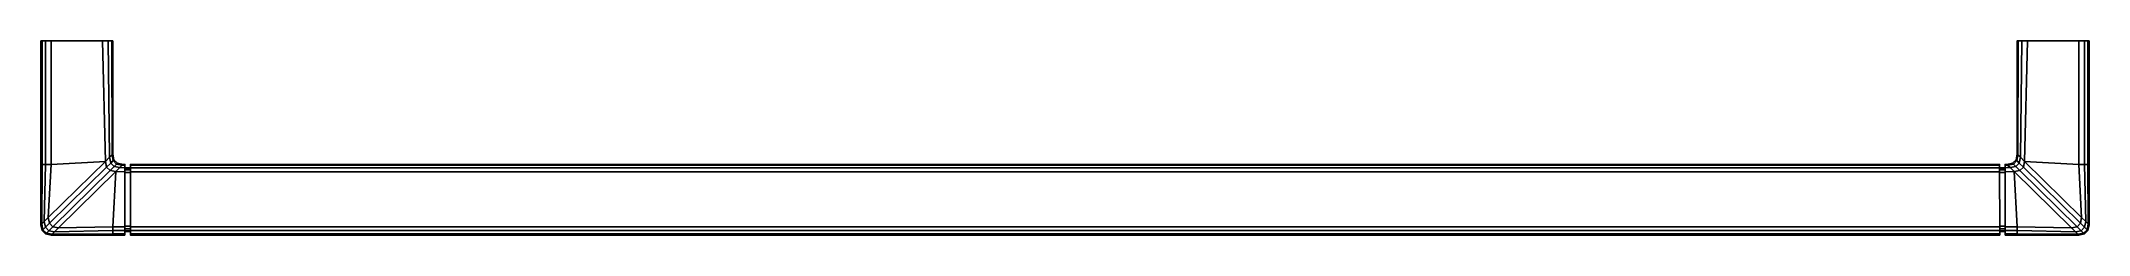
# Model space of a CAD drawing. Extents: x -149 to 149, y -28 to 0.
import ezdxf

# ---------------------------------------------------------------- set-up
doc = ezdxf.new("R2010")
doc.units = 0
doc.layers.add('METAL', color=14, linetype='CONTINUOUS')
doc.layers.add('METAL_2', color=82, linetype='CONTINUOUS')

msp = doc.modelspace()

# ---------------------------------------------------------------- linework, layer by layer
at = {"layer": 'METAL'}
for points in [[(-135.99, -18.74, 4.41), (-136.79, -18.74, 4.41), (-136.8, -19.13, 4.49), (-135.99, -19.13, 4.49)], [(-135.99, -19.13, -4.5), (-136.8, -19.13, -4.5), (-136.79, -18.74, -4.42), (-135.99, -18.74, -4.42)], [(-135.99, -19.13, 4.49), (-136.8, -19.13, 4.49), (-136.8, -26.98, 4.49), (-135.99, -26.98, 4.49)], [(-135.99, -26.98, -4.51), (-136.8, -26.98, -4.51), (-136.8, -19.13, -4.5), (-135.99, -19.13, -4.5)], [(-135.98, -18.47, -3.46), (-136.79, -18.47, -3.46), (-136.79, -18.47, 3.45), (-135.98, -18.47, 3.45)], [(-135.98, -18.56, -4.14), (-136.79, -18.56, -4.15), (-136.79, -18.47, -3.46), (-135.98, -18.47, -3.46)], [(-135.98, -18.47, 3.45), (-136.79, -18.47, 3.45), (-136.79, -18.56, 4.13), (-135.98, -18.56, 4.13)], [(-135.98, -18.56, 4.13), (-136.79, -18.56, 4.13), (-136.79, -18.74, 4.41), (-135.99, -18.74, 4.41)], [(-135.99, -18.74, -4.42), (-136.79, -18.74, -4.42), (-136.79, -18.56, -4.15), (-135.98, -18.56, -4.14)], [(-135.98, -18.46, -4.83), (-135.99, -18.74, -4.42), (-135.98, -18.56, -4.14), (-135.98, -18.1, -4.33)], [(-135.98, -18.1, 4.32), (-135.98, -18.56, 4.13), (-135.99, -18.74, 4.41), (-135.98, -18.46, 4.82)], [(-135.98, -18.46, 4.82), (-135.99, -19.07, 4.98), (136.08, -19.07, 4.98), (136.08, -18.46, 4.82)], [(-135.99, -19.07, -5), (-135.98, -18.46, -4.83), (136.08, -18.46, -4.83), (136.08, -19.07, -5)], [(-135.99, -19.07, -5), (-135.99, -19.13, -4.5), (-135.99, -18.74, -4.42), (-135.98, -18.46, -4.83)], [(-135.98, -18.46, 4.82), (-135.99, -18.74, 4.41), (-135.99, -19.13, 4.49), (-135.99, -19.07, 4.98)], [(-135.99, -19.07, 4.98), (-135.99, -27.05, 4.98), (136.09, -27.05, 4.98), (136.08, -19.07, 4.98)], [(-135.99, -27.05, -5), (-135.99, -19.07, -5), (136.08, -19.07, -5), (136.09, -27.05, -5)], [(-135.99, -27.05, -5), (-135.99, -26.98, -4.51), (-135.99, -19.13, -4.5), (-135.99, -19.07, -5)], [(-135.99, -19.07, 4.98), (-135.99, -19.13, 4.49), (-135.99, -26.98, 4.49), (-135.99, -27.05, 4.98)], [(136.08, -17.97, 3.48), (-135.98, -17.97, 3.48), (-135.98, -18.1, 4.32), (136.08, -18.1, 4.32)], [(-135.98, -17.97, 3.48), (136.08, -17.97, 3.48), (136.08, -17.97, -3.5), (-135.98, -17.97, -3.5)], [(-135.98, -17.97, -3.5), (136.08, -17.97, -3.5), (136.08, -18.1, -4.33), (-135.98, -18.1, -4.33)], [(-135.98, -18.1, -4.33), (-135.98, -18.56, -4.14), (-135.98, -18.47, -3.46), (-135.98, -17.97, -3.5)], [(-135.98, -17.97, -3.5), (-135.98, -18.47, -3.46), (-135.98, -18.47, 3.45), (-135.98, -17.97, 3.48)], [(-135.98, -17.97, 3.48), (-135.98, -18.47, 3.45), (-135.98, -18.56, 4.13), (-135.98, -18.1, 4.32)], [(-135.98, -18.1, 4.32), (-135.98, -18.46, 4.82), (136.08, -18.46, 4.82), (136.08, -18.1, 4.32)], [(-135.98, -18.1, -4.33), (136.08, -18.1, -4.33), (136.08, -18.46, -4.83), (-135.98, -18.46, -4.83)], [(136.08, -18.1, -4.33), (136.08, -17.97, -3.5), (136.08, -18.47, -3.46), (136.08, -18.56, -4.14)], [(136.08, -17.97, -3.5), (136.08, -17.97, 3.48), (136.08, -18.47, 3.45), (136.08, -18.47, -3.46)], [(136.08, -17.97, 3.48), (136.08, -18.1, 4.32), (136.08, -18.56, 4.13), (136.08, -18.47, 3.45)], [(136.08, -18.46, -4.83), (136.08, -18.1, -4.33), (136.08, -18.56, -4.14), (136.08, -18.74, -4.42)], [(136.08, -18.1, 4.32), (136.08, -18.46, 4.82), (136.08, -18.74, 4.41), (136.08, -18.56, 4.13)], [(136.08, -19.07, -5), (136.08, -18.46, -4.83), (136.08, -18.74, -4.42), (136.08, -19.13, -4.5)], [(136.08, -18.46, 4.82), (136.08, -19.07, 4.98), (136.08, -19.13, 4.49), (136.08, -18.74, 4.41)], [(136.08, -18.47, -3.46), (136.08, -18.47, 3.45), (136.88, -18.47, 3.45), (136.88, -18.47, -3.46)], [(136.08, -18.56, -4.14), (136.08, -18.47, -3.46), (136.88, -18.47, -3.46), (136.88, -18.56, -4.15)], [(136.08, -18.47, 3.45), (136.08, -18.56, 4.13), (136.88, -18.56, 4.13), (136.88, -18.47, 3.45)], [(136.08, -18.56, 4.13), (136.08, -18.74, 4.41), (136.89, -18.74, 4.41), (136.88, -18.56, 4.13)], [(136.08, -18.74, -4.42), (136.08, -18.56, -4.14), (136.88, -18.56, -4.15), (136.89, -18.74, -4.42)], [(136.08, -18.74, 4.41), (136.08, -19.13, 4.49), (136.89, -19.13, 4.49), (136.89, -18.74, 4.41)], [(136.08, -19.13, -4.5), (136.08, -18.74, -4.42), (136.89, -18.74, -4.42), (136.89, -19.13, -4.5)], [(136.09, -27.05, -5), (136.08, -19.07, -5), (136.08, -19.13, -4.5), (136.09, -26.98, -4.51)], [(136.08, -19.07, 4.98), (136.09, -27.05, 4.98), (136.09, -26.98, 4.49), (136.08, -19.13, 4.49)], [(136.08, -19.13, 4.49), (136.09, -26.98, 4.49), (136.89, -26.98, 4.49), (136.89, -19.13, 4.49)], [(136.09, -26.98, -4.51), (136.08, -19.13, -4.5), (136.89, -19.13, -4.5), (136.89, -26.98, -4.51)], [(-135.99, -27.33, -4.41), (-136.8, -27.33, -4.41), (-136.8, -26.98, -4.51), (-135.99, -26.98, -4.51)], [(-135.99, -26.98, 4.49), (-136.8, -26.98, 4.49), (-136.8, -27.33, 4.39), (-135.99, -27.33, 4.39)], [(-135.99, -27.65, -4.1), (-136.8, -27.65, -4.1), (-136.8, -27.33, -4.41), (-135.99, -27.33, -4.41)], [(-135.99, -27.33, 4.39), (-136.8, -27.33, 4.39), (-136.8, -27.65, 4.08), (-135.99, -27.65, 4.08)], [(-135.99, -27.65, 4.08), (-136.8, -27.65, 4.08), (-136.8, -27.76, 3.43), (-135.99, -27.76, 3.43)], [(-135.99, -27.76, -3.45), (-136.8, -27.76, -3.45), (-136.8, -27.65, -4.1), (-135.99, -27.65, -4.1)], [(-135.99, -27.76, 3.43), (-136.8, -27.76, 3.43), (-136.8, -27.76, -3.45), (-135.99, -27.76, -3.45)], [(-135.99, -27.59, -4.83), (-135.99, -27.33, -4.41), (-135.99, -26.98, -4.51), (-135.99, -27.05, -5)], [(-135.99, -27.05, 4.98), (-135.99, -26.98, 4.49), (-135.99, -27.33, 4.39), (-135.99, -27.59, 4.82)], [(-135.99, -27.59, -4.83), (-135.99, -27.05, -5), (136.09, -27.05, -5), (136.09, -27.59, -4.83)], [(-135.99, -27.05, 4.98), (-135.99, -27.59, 4.82), (136.09, -27.59, 4.82), (136.09, -27.05, 4.98)], [(-135.99, -28.09, -4.33), (-135.99, -27.65, -4.1), (-135.99, -27.33, -4.41), (-135.99, -27.59, -4.83)], [(-135.99, -27.59, 4.82), (-135.99, -27.33, 4.39), (-135.99, -27.65, 4.08), (-135.99, -28.09, 4.32)], [(-135.99, -28.09, -4.33), (-135.99, -27.59, -4.83), (136.09, -27.59, -4.83), (136.09, -28.09, -4.33)], [(-135.99, -27.59, 4.82), (-135.99, -28.09, 4.32), (136.09, -28.09, 4.32), (136.09, -27.59, 4.82)], [(-135.99, -28.26, -3.5), (-135.99, -27.76, -3.45), (-135.99, -27.65, -4.1), (-135.99, -28.09, -4.33)], [(-135.99, -28.09, 4.32), (-135.99, -27.65, 4.08), (-135.99, -27.76, 3.43), (-135.99, -28.26, 3.48)], [(-135.99, -28.26, 3.48), (-135.99, -27.76, 3.43), (-135.99, -27.76, -3.45), (-135.99, -28.26, -3.5)], [(-135.99, -28.09, 4.32), (-135.99, -28.26, 3.48), (136.09, -28.26, 3.48), (136.09, -28.09, 4.32)], [(-135.99, -28.26, -3.5), (-135.99, -28.09, -4.33), (136.09, -28.09, -4.33), (136.09, -28.26, -3.5)], [(-135.99, -28.26, 3.48), (-135.99, -28.26, -3.5), (136.09, -28.26, -3.5), (136.09, -28.26, 3.48)], [(136.09, -27.33, -4.41), (136.09, -26.98, -4.51), (136.89, -26.98, -4.51), (136.89, -27.33, -4.41)], [(136.09, -26.98, 4.49), (136.09, -27.33, 4.39), (136.89, -27.33, 4.39), (136.89, -26.98, 4.49)], [(136.09, -27.59, -4.83), (136.09, -27.05, -5), (136.09, -26.98, -4.51), (136.09, -27.33, -4.41)], [(136.09, -27.05, 4.98), (136.09, -27.59, 4.82), (136.09, -27.33, 4.39), (136.09, -26.98, 4.49)], [(136.09, -27.65, -4.1), (136.09, -27.33, -4.41), (136.89, -27.33, -4.41), (136.89, -27.65, -4.1)], [(136.09, -27.33, 4.39), (136.09, -27.65, 4.08), (136.89, -27.65, 4.08), (136.89, -27.33, 4.39)], [(136.09, -28.09, -4.33), (136.09, -27.59, -4.83), (136.09, -27.33, -4.41), (136.09, -27.65, -4.1)], [(136.09, -27.59, 4.82), (136.09, -28.09, 4.32), (136.09, -27.65, 4.08), (136.09, -27.33, 4.39)], [(136.09, -27.65, 4.08), (136.09, -27.76, 3.43), (136.89, -27.76, 3.43), (136.89, -27.65, 4.08)], [(136.09, -27.76, -3.45), (136.09, -27.65, -4.1), (136.89, -27.65, -4.1), (136.89, -27.76, -3.45)], [(136.09, -28.26, -3.5), (136.09, -28.09, -4.33), (136.09, -27.65, -4.1), (136.09, -27.76, -3.45)], [(136.09, -28.09, 4.32), (136.09, -28.26, 3.48), (136.09, -27.76, 3.43), (136.09, -27.65, 4.08)], [(136.09, -27.76, 3.43), (136.09, -27.76, -3.45), (136.89, -27.76, -3.45), (136.89, -27.76, 3.43)], [(136.09, -28.26, 3.48), (136.09, -28.26, -3.5), (136.09, -27.76, -3.45), (136.09, -27.76, 3.43)]]:
    msp.add_3dface(points, dxfattribs=at)
at = {"layer": 'METAL_2'}
for points in [[(-148.83, 0, -4.33), (-149, 0, -3.5), (-149, 0, 3.48), (-148.33, 0, -4.83)], [(-147.5, 0, -5), (-148.33, 0, -4.83), (-149, 0, 3.48), (-138.54, 0, -3.5)], [(-149, 0, 3.48), (-148.83, 0, 4.32), (-140.04, 0, 4.98), (-138.54, 0, -3.5)], [(-149, 0, 3.48), (-149, 0, -3.5), (-149, -17.97, -3.5), (-149, -17.97, 3.48)], [(-149, -17.97, -3.5), (-149, 0, -3.5), (-148.83, 0, -4.33), (-148.83, -17.97, -4.33)], [(-148.83, -17.97, -4.33), (-148.83, 0, -4.33), (-148.33, 0, -4.83), (-148.33, -17.97, -4.83)], [(-148.33, -17.97, -4.83), (-148.33, 0, -4.83), (-147.5, 0, -5), (-147.5, -17.97, -5)], [(-147.5, 0, -5), (-138.54, 0, -3.5), (-138.7, 0, -4.33), (-139.2, 0, -4.83)], [(-140.04, 0, -5), (-147.5, 0, -5), (-139.2, 0, -4.83)], [(-140.04, 0, -5), (-139.61, -17.53, -5), (-147.5, -17.97, -5), (-147.5, 0, -5)], [(-140.04, 0, 4.98), (-139.2, 0, 4.82), (-138.54, 0, -3.5)], [(-139.2, 0, -4.83), (-139.01, -16.94, -4.83), (-139.61, -17.53, -5), (-140.04, 0, -5)], [(-138.7, 0, 4.32), (-138.54, 0, 3.48), (-138.54, 0, -3.5), (-139.2, 0, 4.82)], [(-138.7, 0, -4.33), (-138.66, -16.59, -4.33), (-139.01, -16.94, -4.83), (-139.2, 0, -4.83)], [(-138.54, 0, -3.5), (-138.54, -16.47, -3.5), (-138.66, -16.59, -4.33), (-138.7, 0, -4.33)], [(-138.54, 0, -3.5), (-138.54, 0, 3.48), (-138.54, -16.47, 3.48), (-138.54, -16.47, -3.5)], [(138.63, 0, -3.5), (138.63, 0, 3.48), (138.8, 0, 4.32), (139.3, 0, 4.82)], [(138.63, 0, -3.5), (139.3, 0, 4.82), (140.13, 0, 4.98), (149.09, 0, 3.48)], [(149.09, 0, 3.48), (148.43, 0, -4.83), (147.59, 0, -5), (138.63, 0, -3.5)], [(138.8, 0, -4.33), (138.63, 0, -3.5), (147.59, 0, -5), (139.3, 0, -4.83)], [(138.63, 0, -3.5), (138.63, -16.47, -3.5), (138.63, -16.47, 3.48), (138.63, 0, 3.48)], [(138.63, 0, -3.5), (138.8, 0, -4.33), (138.75, -16.59, -4.33), (138.63, -16.47, -3.5)], [(138.8, 0, -4.33), (139.3, 0, -4.83), (139.11, -16.94, -4.83), (138.75, -16.59, -4.33)], [(139.3, 0, -4.83), (140.13, 0, -5), (139.7, -17.53, -5), (139.11, -16.94, -4.83)], [(140.13, 0, -5), (139.3, 0, -4.83), (147.59, 0, -5)], [(140.13, 0, -5), (147.59, 0, -5), (147.59, -17.97, -5), (139.7, -17.53, -5)], [(148.43, -17.97, -4.83), (147.59, -17.97, -5), (147.59, 0, -5), (148.43, 0, -4.83)], [(149.09, 0, 3.48), (149.09, 0, -3.5), (148.93, 0, -4.33), (148.43, 0, -4.83)], [(148.93, -17.97, -4.33), (148.43, -17.97, -4.83), (148.43, 0, -4.83), (148.93, 0, -4.33)], [(149.09, -17.97, -3.5), (148.93, -17.97, -4.33), (148.93, 0, -4.33), (149.09, 0, -3.5)], [(149.09, 0, 3.48), (149.09, -17.97, 3.48), (149.09, -17.97, -3.5), (149.09, 0, -3.5)], [(-148.83, -17.97, 4.32), (-148.83, 0, 4.32), (-149, 0, 3.48), (-149, -17.97, 3.48)], [(-148.33, 0, 4.82), (-147.5, 0, 4.98), (-140.04, 0, 4.98), (-148.83, 0, 4.32)], [(-148.33, -17.97, 4.82), (-148.33, 0, 4.82), (-148.83, 0, 4.32), (-148.83, -17.97, 4.32)], [(-147.5, -17.97, 4.98), (-147.5, 0, 4.98), (-148.33, 0, 4.82), (-148.33, -17.97, 4.82)], [(-147.5, 0, 4.98), (-147.5, -17.97, 4.98), (-139.61, -17.53, 4.98), (-140.04, 0, 4.98)], [(-139.01, -16.94, 4.82), (-139.2, 0, 4.82), (-140.04, 0, 4.98), (-139.61, -17.53, 4.98)], [(-138.66, -16.59, 4.32), (-138.7, 0, 4.32), (-139.2, 0, 4.82), (-139.01, -16.94, 4.82)], [(-138.54, -16.47, 3.48), (-138.54, 0, 3.48), (-138.7, 0, 4.32), (-138.66, -16.59, 4.32)], [(138.63, -16.47, 3.48), (138.75, -16.59, 4.32), (138.8, 0, 4.32), (138.63, 0, 3.48)], [(138.75, -16.59, 4.32), (139.11, -16.94, 4.82), (139.3, 0, 4.82), (138.8, 0, 4.32)], [(139.11, -16.94, 4.82), (139.7, -17.53, 4.98), (140.13, 0, 4.98), (139.3, 0, 4.82)], [(147.59, 0, 4.98), (140.13, 0, 4.98), (139.7, -17.53, 4.98), (147.59, -17.97, 4.98)], [(140.13, 0, 4.98), (147.59, 0, 4.98), (148.43, 0, 4.82), (148.93, 0, 4.32)], [(140.13, 0, 4.98), (148.93, 0, 4.32), (149.09, 0, 3.48)], [(147.59, -17.97, 4.98), (148.43, -17.97, 4.82), (148.43, 0, 4.82), (147.59, 0, 4.98)], [(148.43, -17.97, 4.82), (148.93, -17.97, 4.32), (148.93, 0, 4.32), (148.43, 0, 4.82)], [(148.93, -17.97, 4.32), (149.09, -17.97, 3.48), (149.09, 0, 3.48), (148.93, 0, 4.32)], [(-147.93, -25.71, 4.98), (-139.61, -17.53, 4.98), (-147.5, -17.97, 4.98)], [(-139.44, -18.36, -5), (-147.76, -26.54, -5), (-147.93, -25.71, -5), (-139.61, -17.53, -5)], [(-139.61, -17.53, 4.98), (-147.93, -25.71, 4.98), (-147.76, -26.54, 4.98), (-139.44, -18.36, 4.98)], [(-147.5, -17.97, -5), (-139.61, -17.53, -5), (-147.93, -25.71, -5)], [(-139.01, -16.94, -4.83), (-138.85, -17.78, -4.83), (-139.44, -18.36, -5), (-139.61, -17.53, -5)], [(-139.61, -17.53, 4.98), (-139.44, -18.36, 4.98), (-138.85, -17.78, 4.82), (-139.01, -16.94, 4.82)], [(-138.85, -17.78, -4.83), (-138.35, -18.28, -4.83), (-138.94, -18.86, -5), (-139.44, -18.36, -5)], [(-139.44, -18.36, 4.98), (-138.94, -18.86, 4.98), (-138.35, -18.28, 4.82), (-138.85, -17.78, 4.82)], [(-138.66, -16.59, -4.33), (-138.49, -17.42, -4.33), (-138.85, -17.78, -4.83), (-139.01, -16.94, -4.83)], [(-139.01, -16.94, 4.82), (-138.85, -17.78, 4.82), (-138.49, -17.42, 4.32), (-138.66, -16.59, 4.32)], [(-138.49, -17.42, -4.33), (-137.99, -17.92, -4.33), (-138.35, -18.28, -4.83), (-138.85, -17.78, -4.83)], [(-138.85, -17.78, 4.82), (-138.35, -18.28, 4.82), (-137.99, -17.92, 4.32), (-138.49, -17.42, 4.32)], [(-138.66, -16.59, 4.32), (-138.49, -17.42, 4.32), (-138.37, -17.31, 3.48), (-138.54, -16.47, 3.48)], [(-138.54, -16.47, -3.5), (-138.37, -17.31, -3.5), (-138.49, -17.42, -4.33), (-138.66, -16.59, -4.33)], [(-138.54, -16.47, -3.5), (-138.54, -16.47, 3.48), (-138.37, -17.31, 3.48), (-138.37, -17.31, -3.5)], [(-138.49, -17.42, 4.32), (-137.99, -17.92, 4.32), (-137.87, -17.81, 3.48), (-138.37, -17.31, 3.48)], [(-138.37, -17.31, -3.5), (-137.87, -17.81, -3.5), (-137.99, -17.92, -4.33), (-138.49, -17.42, -4.33)], [(-138.37, -17.31, -3.5), (-138.37, -17.31, 3.48), (-137.87, -17.81, 3.48), (-137.87, -17.81, -3.5)], [(-137.99, -17.92, 4.32), (-137.16, -18.09, 4.32), (-137.04, -17.97, 3.48), (-137.87, -17.81, 3.48)], [(-137.87, -17.81, -3.5), (-137.04, -17.97, -3.5), (-137.16, -18.09, -4.33), (-137.99, -17.92, -4.33)], [(-137.87, -17.81, -3.5), (-137.87, -17.81, 3.48), (-137.04, -17.97, 3.48), (-137.04, -17.97, -3.5)], [(137.97, -17.81, -3.5), (137.13, -17.97, -3.5), (137.13, -17.97, 3.48), (137.97, -17.81, 3.48)], [(138.08, -17.92, 4.32), (137.97, -17.81, 3.48), (137.13, -17.97, 3.48), (137.25, -18.09, 4.32)], [(137.97, -17.81, -3.5), (138.08, -17.92, -4.33), (137.25, -18.09, -4.33), (137.13, -17.97, -3.5)], [(138.47, -17.31, -3.5), (137.97, -17.81, -3.5), (137.97, -17.81, 3.48), (138.47, -17.31, 3.48)], [(138.58, -17.42, 4.32), (138.47, -17.31, 3.48), (137.97, -17.81, 3.48), (138.08, -17.92, 4.32)], [(138.47, -17.31, -3.5), (138.58, -17.42, -4.33), (138.08, -17.92, -4.33), (137.97, -17.81, -3.5)], [(138.58, -17.42, -4.33), (138.94, -17.78, -4.83), (138.44, -18.28, -4.83), (138.08, -17.92, -4.33)], [(138.94, -17.78, 4.82), (138.58, -17.42, 4.32), (138.08, -17.92, 4.32), (138.44, -18.28, 4.82)], [(138.94, -17.78, -4.83), (139.54, -18.36, -5), (139.04, -18.86, -5), (138.44, -18.28, -4.83)], [(139.54, -18.36, 4.98), (138.94, -17.78, 4.82), (138.44, -18.28, 4.82), (139.04, -18.86, 4.98)], [(138.63, -16.47, -3.5), (138.47, -17.31, -3.5), (138.47, -17.31, 3.48), (138.63, -16.47, 3.48)], [(138.75, -16.59, 4.32), (138.63, -16.47, 3.48), (138.47, -17.31, 3.48), (138.58, -17.42, 4.32)], [(138.63, -16.47, -3.5), (138.75, -16.59, -4.33), (138.58, -17.42, -4.33), (138.47, -17.31, -3.5)], [(138.75, -16.59, -4.33), (139.11, -16.94, -4.83), (138.94, -17.78, -4.83), (138.58, -17.42, -4.33)], [(139.11, -16.94, 4.82), (138.75, -16.59, 4.32), (138.58, -17.42, 4.32), (138.94, -17.78, 4.82)], [(139.11, -16.94, -4.83), (139.7, -17.53, -5), (139.54, -18.36, -5), (138.94, -17.78, -4.83)], [(139.7, -17.53, 4.98), (139.11, -16.94, 4.82), (138.94, -17.78, 4.82), (139.54, -18.36, 4.98)], [(139.54, -18.36, -5), (139.7, -17.53, -5), (148.02, -25.71, -5), (147.86, -26.54, -5)], [(139.7, -17.53, 4.98), (139.54, -18.36, 4.98), (147.86, -26.54, 4.98), (148.02, -25.71, 4.98)], [(148.02, -25.71, 4.98), (147.59, -17.97, 4.98), (139.7, -17.53, 4.98)], [(147.59, -17.97, -5), (148.02, -25.71, -5), (139.7, -17.53, -5)], [(-149, -26.76, 3.48), (-149, -17.97, 3.48), (-149, -17.97, -3.5), (-149, -26.76, -3.5)], [(-148.88, -26.64, 4.32), (-148.83, -17.97, 4.32), (-149, -17.97, 3.48), (-149, -26.76, 3.48)], [(-149, -26.76, -3.5), (-149, -17.97, -3.5), (-148.83, -17.97, -4.33), (-148.88, -26.64, -4.33)], [(-148.88, -26.64, -4.33), (-148.83, -17.97, -4.33), (-148.33, -17.97, -4.83), (-148.52, -26.29, -4.83)], [(-148.52, -26.29, 4.82), (-148.33, -17.97, 4.82), (-148.83, -17.97, 4.32), (-148.88, -26.64, 4.32)], [(-148.52, -26.29, -4.83), (-148.33, -17.97, -4.83), (-147.5, -17.97, -5), (-147.93, -25.71, -5)], [(-147.93, -25.71, 4.98), (-147.5, -17.97, 4.98), (-148.33, -17.97, 4.82), (-148.52, -26.29, 4.82)], [(-138.94, -18.86, -5), (-147.26, -27.04, -5), (-147.76, -26.54, -5), (-139.44, -18.36, -5)], [(-139.44, -18.36, 4.98), (-147.76, -26.54, 4.98), (-147.26, -27.04, 4.98), (-138.94, -18.86, 4.98)], [(-138.94, -18.86, 4.98), (-147.26, -27.04, 4.98), (-146.43, -27.21, 4.98), (-138.11, -19.03, 4.98)], [(-138.11, -19.03, -5), (-146.43, -27.21, -5), (-147.26, -27.04, -5), (-138.94, -18.86, -5)], [(-146.43, -27.21, -5), (-138.11, -19.03, -5), (-138.54, -27.08, -5)], [(-138.54, -27.08, 4.98), (-138.11, -19.03, 4.98), (-146.43, -27.21, 4.98)], [(-138.35, -18.28, -4.83), (-137.51, -18.44, -4.83), (-138.11, -19.03, -5), (-138.94, -18.86, -5)], [(-138.94, -18.86, 4.98), (-138.11, -19.03, 4.98), (-137.51, -18.44, 4.82), (-138.35, -18.28, 4.82)], [(-138.11, -19.03, 4.98), (-138.54, -27.08, 4.98), (-136.8, -27.06, 4.98), (-136.8, -19.06, 4.98)], [(-136.8, -27.06, -5), (-138.54, -27.08, -5), (-138.11, -19.03, -5), (-136.8, -19.06, -5)], [(-137.99, -17.92, -4.33), (-137.16, -18.09, -4.33), (-137.51, -18.44, -4.83), (-138.35, -18.28, -4.83)], [(-138.35, -18.28, 4.82), (-137.51, -18.44, 4.82), (-137.16, -18.09, 4.32), (-137.99, -17.92, 4.32)], [(-137.51, -18.44, 4.82), (-138.11, -19.03, 4.98), (-136.8, -19.06, 4.98), (-136.79, -18.46, 4.82)], [(-137.51, -18.44, -4.83), (-136.79, -18.46, -4.83), (-136.8, -19.06, -5), (-138.11, -19.03, -5)], [(-137.16, -18.09, 4.32), (-137.51, -18.44, 4.82), (-136.79, -18.46, 4.82), (-136.79, -18.1, 4.32)], [(-137.16, -18.09, -4.33), (-136.79, -18.1, -4.33), (-136.79, -18.46, -4.83), (-137.51, -18.44, -4.83)], [(-137.04, -17.97, -3.5), (-136.79, -17.97, -3.5), (-136.79, -18.1, -4.33), (-137.16, -18.09, -4.33)], [(-137.04, -17.97, 3.48), (-137.16, -18.09, 4.32), (-136.79, -18.1, 4.32), (-136.79, -17.97, 3.48)], [(-137.04, -17.97, -3.5), (-137.04, -17.97, 3.48), (-136.79, -17.97, 3.48), (-136.79, -17.97, -3.5)], [(-136.8, -19.06, 4.98), (-136.8, -19.13, 4.49), (-136.79, -18.74, 4.41), (-136.79, -18.46, 4.82)], [(-136.79, -18.46, -4.83), (-136.79, -18.74, -4.42), (-136.8, -19.13, -4.5), (-136.8, -19.06, -5)], [(-136.8, -27.06, 4.98), (-136.8, -26.98, 4.49), (-136.8, -19.13, 4.49), (-136.8, -19.06, 4.98)], [(-136.8, -19.06, -5), (-136.8, -19.13, -4.5), (-136.8, -26.98, -4.51), (-136.8, -27.06, -5)], [(-136.79, -18.1, 4.32), (-136.79, -18.56, 4.13), (-136.79, -18.47, 3.45), (-136.79, -17.97, 3.48)], [(-136.79, -17.97, 3.48), (-136.79, -18.47, 3.45), (-136.79, -18.47, -3.46), (-136.79, -17.97, -3.5)], [(-136.79, -17.97, -3.5), (-136.79, -18.47, -3.46), (-136.79, -18.56, -4.15), (-136.79, -18.1, -4.33)], [(-136.79, -18.46, 4.82), (-136.79, -18.74, 4.41), (-136.79, -18.56, 4.13), (-136.79, -18.1, 4.32)], [(-136.79, -18.1, -4.33), (-136.79, -18.56, -4.15), (-136.79, -18.74, -4.42), (-136.79, -18.46, -4.83)], [(137.13, -17.97, -3.5), (136.88, -17.97, -3.5), (136.88, -17.97, 3.48), (137.13, -17.97, 3.48)], [(137.13, -17.97, -3.5), (137.25, -18.09, -4.33), (136.88, -18.1, -4.33), (136.88, -17.97, -3.5)], [(137.13, -17.97, 3.48), (136.88, -17.97, 3.48), (136.88, -18.1, 4.32), (137.25, -18.09, 4.32)], [(136.88, -18.1, 4.32), (136.88, -17.97, 3.48), (136.88, -18.47, 3.45), (136.88, -18.56, 4.13)], [(136.88, -17.97, 3.48), (136.88, -17.97, -3.5), (136.88, -18.47, -3.46), (136.88, -18.47, 3.45)], [(136.88, -17.97, -3.5), (136.88, -18.1, -4.33), (136.88, -18.56, -4.15), (136.88, -18.47, -3.46)], [(137.25, -18.09, 4.32), (136.88, -18.1, 4.32), (136.88, -18.46, 4.82), (137.61, -18.44, 4.82)], [(137.25, -18.09, -4.33), (137.61, -18.44, -4.83), (136.88, -18.46, -4.83), (136.88, -18.1, -4.33)], [(136.88, -18.46, 4.82), (136.88, -18.1, 4.32), (136.88, -18.56, 4.13), (136.89, -18.74, 4.41)], [(136.88, -18.1, -4.33), (136.88, -18.46, -4.83), (136.89, -18.74, -4.42), (136.88, -18.56, -4.15)], [(137.61, -18.44, 4.82), (136.88, -18.46, 4.82), (136.89, -19.06, 4.98), (138.2, -19.03, 4.98)], [(137.61, -18.44, -4.83), (138.2, -19.03, -5), (136.89, -19.06, -5), (136.88, -18.46, -4.83)], [(136.89, -19.06, 4.98), (136.88, -18.46, 4.82), (136.89, -18.74, 4.41), (136.89, -19.13, 4.49)], [(136.88, -18.46, -4.83), (136.89, -19.06, -5), (136.89, -19.13, -4.5), (136.89, -18.74, -4.42)], [(138.2, -19.03, 4.98), (136.89, -19.06, 4.98), (136.89, -27.06, 4.98), (138.63, -27.08, 4.98)], [(136.89, -27.06, -5), (136.89, -19.06, -5), (138.2, -19.03, -5), (138.63, -27.08, -5)], [(136.89, -27.06, 4.98), (136.89, -19.06, 4.98), (136.89, -19.13, 4.49), (136.89, -26.98, 4.49)], [(136.89, -19.06, -5), (136.89, -27.06, -5), (136.89, -26.98, -4.51), (136.89, -19.13, -4.5)], [(138.08, -17.92, -4.33), (138.44, -18.28, -4.83), (137.61, -18.44, -4.83), (137.25, -18.09, -4.33)], [(138.44, -18.28, 4.82), (138.08, -17.92, 4.32), (137.25, -18.09, 4.32), (137.61, -18.44, 4.82)], [(138.44, -18.28, -4.83), (139.04, -18.86, -5), (138.2, -19.03, -5), (137.61, -18.44, -4.83)], [(139.04, -18.86, 4.98), (138.44, -18.28, 4.82), (137.61, -18.44, 4.82), (138.2, -19.03, 4.98)], [(139.04, -18.86, 4.98), (138.2, -19.03, 4.98), (146.52, -27.21, 4.98), (147.36, -27.04, 4.98)], [(138.2, -19.03, -5), (139.04, -18.86, -5), (147.36, -27.04, -5), (146.52, -27.21, -5)], [(146.52, -27.21, -5), (138.63, -27.08, -5), (138.2, -19.03, -5)], [(138.63, -27.08, 4.98), (146.52, -27.21, 4.98), (138.2, -19.03, 4.98)], [(139.04, -18.86, -5), (139.54, -18.36, -5), (147.86, -26.54, -5), (147.36, -27.04, -5)], [(139.54, -18.36, 4.98), (139.04, -18.86, 4.98), (147.36, -27.04, 4.98), (147.86, -26.54, 4.98)], [(148.62, -26.29, -4.83), (148.02, -25.71, -5), (147.59, -17.97, -5), (148.43, -17.97, -4.83)], [(148.02, -25.71, 4.98), (148.62, -26.29, 4.82), (148.43, -17.97, 4.82), (147.59, -17.97, 4.98)], [(148.98, -26.64, -4.33), (148.62, -26.29, -4.83), (148.43, -17.97, -4.83), (148.93, -17.97, -4.33)], [(148.62, -26.29, 4.82), (148.98, -26.64, 4.32), (148.93, -17.97, 4.32), (148.43, -17.97, 4.82)], [(148.98, -26.64, 4.32), (149.09, -26.76, 3.48), (149.09, -17.97, 3.48), (148.93, -17.97, 4.32)], [(149.09, -26.76, -3.5), (148.98, -26.64, -4.33), (148.93, -17.97, -4.33), (149.09, -17.97, -3.5)], [(149.09, -26.76, 3.48), (149.09, -26.76, -3.5), (149.09, -17.97, -3.5), (149.09, -17.97, 3.48)], [(-148.83, -27.59, -3.5), (-149, -26.76, -3.5), (-148.88, -26.64, -4.33), (-148.71, -27.48, -4.33)], [(-149, -26.76, 3.48), (-148.83, -27.59, 3.48), (-148.71, -27.48, 4.32), (-148.88, -26.64, 4.32)], [(-149, -26.76, 3.48), (-149, -26.76, -3.5), (-148.83, -27.59, -3.5), (-148.83, -27.59, 3.48)], [(-148.71, -27.48, -4.33), (-148.88, -26.64, -4.33), (-148.52, -26.29, -4.83), (-148.36, -27.13, -4.83)], [(-148.88, -26.64, 4.32), (-148.71, -27.48, 4.32), (-148.36, -27.13, 4.82), (-148.52, -26.29, 4.82)], [(-148.36, -27.13, -4.83), (-148.52, -26.29, -4.83), (-147.93, -25.71, -5), (-147.76, -26.54, -5)], [(-148.52, -26.29, 4.82), (-148.36, -27.13, 4.82), (-147.76, -26.54, 4.98), (-147.93, -25.71, 4.98)], [(-147.86, -27.63, -4.83), (-148.36, -27.13, -4.83), (-147.76, -26.54, -5), (-147.26, -27.04, -5)], [(-148.36, -27.13, 4.82), (-147.86, -27.63, 4.82), (-147.26, -27.04, 4.98), (-147.76, -26.54, 4.98)], [(147.95, -27.63, -4.83), (147.36, -27.04, -5), (147.86, -26.54, -5), (148.45, -27.13, -4.83)], [(148.45, -27.13, 4.82), (147.86, -26.54, 4.98), (147.36, -27.04, 4.98), (147.95, -27.63, 4.82)], [(148.45, -27.13, -4.83), (147.86, -26.54, -5), (148.02, -25.71, -5), (148.62, -26.29, -4.83)], [(148.62, -26.29, 4.82), (148.02, -25.71, 4.98), (147.86, -26.54, 4.98), (148.45, -27.13, 4.82)], [(148.81, -27.48, -4.33), (148.45, -27.13, -4.83), (148.62, -26.29, -4.83), (148.98, -26.64, -4.33)], [(148.98, -26.64, 4.32), (148.62, -26.29, 4.82), (148.45, -27.13, 4.82), (148.81, -27.48, 4.32)], [(148.93, -27.59, -3.5), (148.81, -27.48, -4.33), (148.98, -26.64, -4.33), (149.09, -26.76, -3.5)], [(149.09, -26.76, 3.48), (148.98, -26.64, 4.32), (148.81, -27.48, 4.32), (148.93, -27.59, 3.48)], [(149.09, -26.76, 3.48), (148.93, -27.59, 3.48), (148.93, -27.59, -3.5), (149.09, -26.76, -3.5)], [(-148.33, -28.09, -3.5), (-148.83, -27.59, -3.5), (-148.71, -27.48, -4.33), (-148.21, -27.98, -4.33)], [(-148.83, -27.59, 3.48), (-148.33, -28.09, 3.48), (-148.21, -27.98, 4.32), (-148.71, -27.48, 4.32)], [(-148.83, -27.59, 3.48), (-148.83, -27.59, -3.5), (-148.33, -28.09, -3.5), (-148.33, -28.09, 3.48)], [(-148.21, -27.98, -4.33), (-148.71, -27.48, -4.33), (-148.36, -27.13, -4.83), (-147.86, -27.63, -4.83)], [(-148.71, -27.48, 4.32), (-148.21, -27.98, 4.32), (-147.86, -27.63, 4.82), (-148.36, -27.13, 4.82)], [(-148.33, -28.09, 3.48), (-147.5, -28.26, 3.48), (-147.38, -28.14, 4.32), (-148.21, -27.98, 4.32)], [(-147.5, -28.26, -3.5), (-148.33, -28.09, -3.5), (-148.21, -27.98, -4.33), (-147.38, -28.14, -4.33)], [(-148.33, -28.09, 3.48), (-148.33, -28.09, -3.5), (-147.5, -28.26, -3.5), (-147.5, -28.26, 3.48)], [(-148.21, -27.98, 4.32), (-147.38, -28.14, 4.32), (-147.02, -27.79, 4.82), (-147.86, -27.63, 4.82)], [(-147.38, -28.14, -4.33), (-148.21, -27.98, -4.33), (-147.86, -27.63, -4.83), (-147.02, -27.79, -4.83)], [(-147.86, -27.63, 4.82), (-147.02, -27.79, 4.82), (-146.43, -27.21, 4.98), (-147.26, -27.04, 4.98)], [(-147.02, -27.79, -4.83), (-147.86, -27.63, -4.83), (-147.26, -27.04, -5), (-146.43, -27.21, -5)], [(-147.38, -28.14, -4.33), (-138.54, -28.09, -4.33), (-138.54, -28.26, -3.5), (-147.5, -28.26, -3.5)], [(-138.54, -28.09, 4.32), (-147.38, -28.14, 4.32), (-147.5, -28.26, 3.48), (-138.54, -28.26, 3.48)], [(-138.54, -28.26, -3.5), (-138.54, -28.26, 3.48), (-147.5, -28.26, 3.48), (-147.5, -28.26, -3.5)], [(-147.02, -27.79, -4.83), (-138.54, -27.59, -4.83), (-138.54, -28.09, -4.33), (-147.38, -28.14, -4.33)], [(-138.54, -27.59, 4.82), (-147.02, -27.79, 4.82), (-147.38, -28.14, 4.32), (-138.54, -28.09, 4.32)], [(-146.43, -27.21, -5), (-138.54, -27.08, -5), (-138.54, -27.59, -4.83), (-147.02, -27.79, -4.83)], [(-138.54, -27.08, 4.98), (-146.43, -27.21, 4.98), (-147.02, -27.79, 4.82), (-138.54, -27.59, 4.82)], [(-138.54, -27.59, -4.83), (-138.54, -27.08, -5), (-136.8, -27.06, -5), (-136.8, -27.59, -4.83)], [(-138.54, -27.08, 4.98), (-138.54, -27.59, 4.82), (-136.8, -27.59, 4.82), (-136.8, -27.06, 4.98)], [(-138.54, -28.09, -4.33), (-138.54, -27.59, -4.83), (-136.8, -27.59, -4.83), (-136.8, -28.09, -4.33)], [(-138.54, -27.59, 4.82), (-138.54, -28.09, 4.32), (-136.8, -28.09, 4.32), (-136.8, -27.59, 4.82)], [(-138.54, -28.09, 4.32), (-138.54, -28.26, 3.48), (-136.8, -28.26, 3.48), (-136.8, -28.09, 4.32)], [(-138.54, -28.26, -3.5), (-138.54, -28.09, -4.33), (-136.8, -28.09, -4.33), (-136.8, -28.26, -3.5)], [(-138.54, -28.26, 3.48), (-138.54, -28.26, -3.5), (-136.8, -28.26, -3.5), (-136.8, -28.26, 3.48)], [(-136.8, -27.59, 4.82), (-136.8, -27.33, 4.39), (-136.8, -26.98, 4.49), (-136.8, -27.06, 4.98)], [(-136.8, -27.06, -5), (-136.8, -26.98, -4.51), (-136.8, -27.33, -4.41), (-136.8, -27.59, -4.83)], [(-136.8, -28.09, 4.32), (-136.8, -27.65, 4.08), (-136.8, -27.33, 4.39), (-136.8, -27.59, 4.82)], [(-136.8, -27.59, -4.83), (-136.8, -27.33, -4.41), (-136.8, -27.65, -4.1), (-136.8, -28.09, -4.33)], [(-136.8, -28.26, 3.48), (-136.8, -27.76, 3.43), (-136.8, -27.65, 4.08), (-136.8, -28.09, 4.32)], [(-136.8, -28.09, -4.33), (-136.8, -27.65, -4.1), (-136.8, -27.76, -3.45), (-136.8, -28.26, -3.5)], [(-136.8, -28.26, -3.5), (-136.8, -27.76, -3.45), (-136.8, -27.76, 3.43), (-136.8, -28.26, 3.48)], [(136.89, -27.59, 4.82), (136.89, -27.06, 4.98), (136.89, -26.98, 4.49), (136.89, -27.33, 4.39)], [(136.89, -27.06, -5), (136.89, -27.59, -4.83), (136.89, -27.33, -4.41), (136.89, -26.98, -4.51)], [(138.63, -27.59, -4.83), (136.89, -27.59, -4.83), (136.89, -27.06, -5), (138.63, -27.08, -5)], [(138.63, -27.08, 4.98), (136.89, -27.06, 4.98), (136.89, -27.59, 4.82), (138.63, -27.59, 4.82)], [(136.89, -28.09, 4.32), (136.89, -27.59, 4.82), (136.89, -27.33, 4.39), (136.89, -27.65, 4.08)], [(136.89, -27.59, -4.83), (136.89, -28.09, -4.33), (136.89, -27.65, -4.1), (136.89, -27.33, -4.41)], [(138.63, -28.09, -4.33), (136.89, -28.09, -4.33), (136.89, -27.59, -4.83), (138.63, -27.59, -4.83)], [(138.63, -27.59, 4.82), (136.89, -27.59, 4.82), (136.89, -28.09, 4.32), (138.63, -28.09, 4.32)], [(136.89, -28.26, 3.48), (136.89, -28.09, 4.32), (136.89, -27.65, 4.08), (136.89, -27.76, 3.43)], [(136.89, -28.09, -4.33), (136.89, -28.26, -3.5), (136.89, -27.76, -3.45), (136.89, -27.65, -4.1)], [(136.89, -28.26, -3.5), (136.89, -28.26, 3.48), (136.89, -27.76, 3.43), (136.89, -27.76, -3.45)], [(138.63, -28.09, 4.32), (136.89, -28.09, 4.32), (136.89, -28.26, 3.48), (138.63, -28.26, 3.48)], [(138.63, -28.26, -3.5), (136.89, -28.26, -3.5), (136.89, -28.09, -4.33), (138.63, -28.09, -4.33)], [(138.63, -28.26, 3.48), (136.89, -28.26, 3.48), (136.89, -28.26, -3.5), (138.63, -28.26, -3.5)], [(146.52, -27.21, -5), (147.12, -27.79, -4.83), (138.63, -27.59, -4.83), (138.63, -27.08, -5)], [(138.63, -27.08, 4.98), (138.63, -27.59, 4.82), (147.12, -27.79, 4.82), (146.52, -27.21, 4.98)], [(147.12, -27.79, -4.83), (147.48, -28.14, -4.33), (138.63, -28.09, -4.33), (138.63, -27.59, -4.83)], [(138.63, -27.59, 4.82), (138.63, -28.09, 4.32), (147.48, -28.14, 4.32), (147.12, -27.79, 4.82)], [(147.48, -28.14, -4.33), (147.59, -28.26, -3.5), (138.63, -28.26, -3.5), (138.63, -28.09, -4.33)], [(138.63, -28.09, 4.32), (138.63, -28.26, 3.48), (147.59, -28.26, 3.48), (147.48, -28.14, 4.32)], [(138.63, -28.26, -3.5), (147.59, -28.26, -3.5), (147.59, -28.26, 3.48), (138.63, -28.26, 3.48)], [(147.95, -27.63, 4.82), (147.36, -27.04, 4.98), (146.52, -27.21, 4.98), (147.12, -27.79, 4.82)], [(147.12, -27.79, -4.83), (146.52, -27.21, -5), (147.36, -27.04, -5), (147.95, -27.63, -4.83)], [(148.31, -27.98, 4.32), (147.95, -27.63, 4.82), (147.12, -27.79, 4.82), (147.48, -28.14, 4.32)], [(147.48, -28.14, -4.33), (147.12, -27.79, -4.83), (147.95, -27.63, -4.83), (148.31, -27.98, -4.33)], [(148.43, -28.09, 3.48), (148.31, -27.98, 4.32), (147.48, -28.14, 4.32), (147.59, -28.26, 3.48)], [(147.59, -28.26, -3.5), (147.48, -28.14, -4.33), (148.31, -27.98, -4.33), (148.43, -28.09, -3.5)], [(148.43, -28.09, 3.48), (147.59, -28.26, 3.48), (147.59, -28.26, -3.5), (148.43, -28.09, -3.5)], [(148.31, -27.98, -4.33), (147.95, -27.63, -4.83), (148.45, -27.13, -4.83), (148.81, -27.48, -4.33)], [(148.81, -27.48, 4.32), (148.45, -27.13, 4.82), (147.95, -27.63, 4.82), (148.31, -27.98, 4.32)], [(148.43, -28.09, -3.5), (148.31, -27.98, -4.33), (148.81, -27.48, -4.33), (148.93, -27.59, -3.5)], [(148.93, -27.59, 3.48), (148.81, -27.48, 4.32), (148.31, -27.98, 4.32), (148.43, -28.09, 3.48)], [(148.93, -27.59, 3.48), (148.43, -28.09, 3.48), (148.43, -28.09, -3.5), (148.93, -27.59, -3.5)]]:
    msp.add_3dface(points, dxfattribs=at)

doc.saveas('drawing.dxf')
